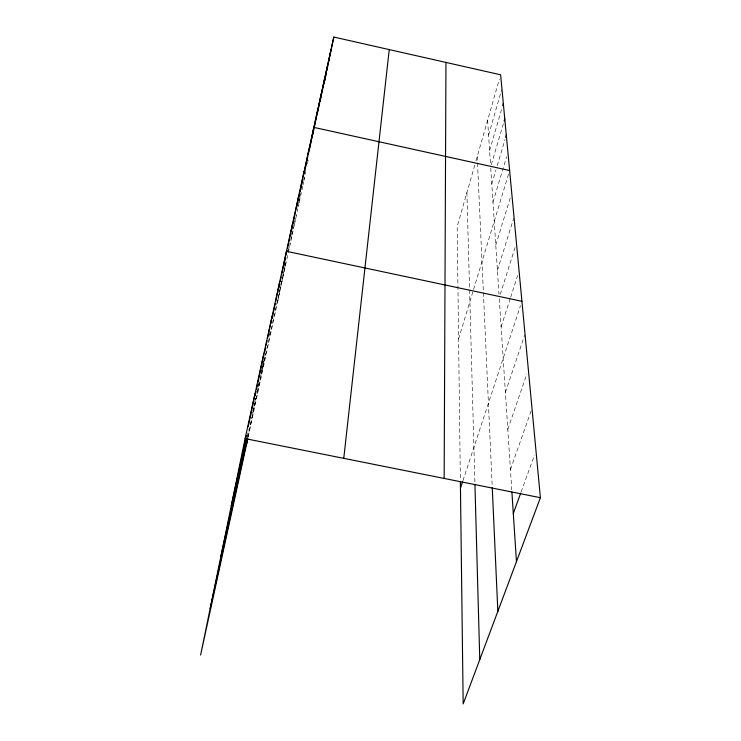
<?xml version="1.0" encoding="UTF-8"?>
<svg xmlns="http://www.w3.org/2000/svg" width="741" height="741" viewBox="0 0 741 741"><rect width="100%" height="100%" fill="white"/><g stroke="black" fill="none" stroke-linecap="round" stroke-linejoin="round"><path stroke-width="0.56" stroke-dasharray="3.71 2.78" d="M247.911 437.616L257.183 392.813M257.414 391.674L259.758 380.365M260.211 378.16L260.897 374.853M261.128 373.742L261.814 370.435M262.045 369.333L262.731 366.026M262.953 364.924L264.556 357.199M277.755 301.105L285.748 262.647L280.654 285.924M302.745 186.176L298.336 206.702M302.976 185.055L303.68 181.684M303.912 180.563L305.783 171.569M307.422 163.705L308.126 160.343M248.207 436.644L290.426 242.992M290.898 240.806L294.233 225.496M294.483 224.384L297.873 208.823M247.235 436.236L248.68 429.613M251.838 415.238L252.561 411.922M252.801 410.81L253.533 407.494M253.774 406.383L254.506 403.067M254.747 401.955L255.96 396.426M258.396 385.283L258.896 383.032M261.601 370.676L262.342 367.304M262.583 366.184L263.324 362.812M263.564 361.691L264.305 358.32M264.796 356.088L265.287 353.855M269.437 334.923L270.169 331.579M278.718 292.565L279.209 290.324M247.503 437.662L274.726 313.072M275.198 310.905L279.941 289.203M288.379 250.578L290.055 242.909M290.778 239.602L291.5 236.305M291.741 235.203L293.427 227.496M293.668 226.394L294.149 224.19M294.631 221.967L296.085 215.307M298.28 205.294L299.012 201.913M299.262 200.783L300.735 194.022M303.838 179.859L304.301 177.72M474.777 165.104L457.178 226.598L460.365 480.261M476.009 160.816L499.351 79.231M488.578 135.038L501.611 89.856M489.588 150.562L502.037 107.806M491.302 164.706L503.806 122.145M491.783 184.083L495.979 169.948M497.267 165.604L505.01 139.503M492.969 202.219L506.585 156.786M458.586 338.915L473.23 290.62M473.564 289.527L509.289 171.634M495.766 245.067L510.382 197.495M497.424 270.419L513.68 218.308M500.24 294.334L515.078 247.522M501.111 326.837L510.271 298.428M510.623 297.336L517.672 275.476M462.94 480.677L520.488 305.681M505.399 392.406L524.637 335.089M507.807 429.345L526.86 373.927M510.438 469.553L531.621 409.458M521.136 491.904L534.437 455.224M487.615 120.255L490.514 164.715M490.737 168.04L498.98 294.205M499.277 298.725L511.762 489.829M477.232 156.527L477.482 162.029M477.528 163.131L492.2 486.429M466.895 192.66L474.907 483.197"/><path stroke-width="1.11" d="M444.155 478.436L445.952 62.429M343.759 458.346L389.238 49.591M460.374 481.4L463.171 703.95L540.402 497.702L500.62 74.795L333.802 37.05L245.095 438.598L200.598 655.063L247.726 438.839M241.473 459.439L246.364 435.689M248.226 426.649L254.978 393.851M255.154 395.898L256.08 391.415M256.543 389.164L257.47 384.681M257.933 382.43L263.944 353.262M264.759 351.901L265.676 347.446M266.139 345.223L267.056 340.767M267.52 338.535L272.123 316.259M271.215 322.946L271.678 320.696M272.151 318.445L275.17 303.81M275.643 301.55L279.598 282.404M246.29 445.434L247.679 438.737M278.829 288.23L279.755 283.757M280.218 281.524L281.145 277.041M281.608 274.809L286.471 251.31L521.923 301.3M283.812 266.019L284.275 263.796M284.739 261.573L285.655 257.127M286.119 254.904L287.036 250.449M287.499 248.226L292.797 222.652M290.463 235.638L290.935 233.378M291.398 231.118L292.343 226.607M292.806 224.356L298.651 196.143M296.391 208.638L304.088 171.56M299.373 195.726L299.836 193.484M300.3 191.243L301.235 186.769M301.698 184.528L302.624 180.054M303.791 174.45L309.136 148.7M304.57 172.051L305.033 169.819M305.496 167.586L306.422 163.113M306.885 160.88L307.811 156.416M308.275 154.184L313.841 127.387L509.623 170.532M309.738 148.219L317.639 110.205M312.841 134.306L313.767 129.823M314.24 127.582L321.224 93.968M317.139 114.559L324.623 78.602M320.093 101.248L327.837 64.032M323.817 84.187L330.894 50.193M324.539 81.519L325.003 79.296M325.466 77.073L326.392 72.627M326.855 70.404L327.781 65.958M328.244 63.735L333.802 37.05M220.559 557.945L246.753 438.44M210.148 608.602L247.262 438.765M231.275 505.816L246.114 438.329M502.676 105.62L503.315 103.425M504.121 121.052L504.76 118.875M505.649 137.335L506.298 135.158M460.467 488.208L462.588 481.752M513.309 513.476L520.738 492.978M245.095 438.598L540.402 497.702M511.911 492.08L516.458 561.65M492.246 487.578L497.859 611.306M474.935 484.336L479.77 659.61"/></g></svg>
